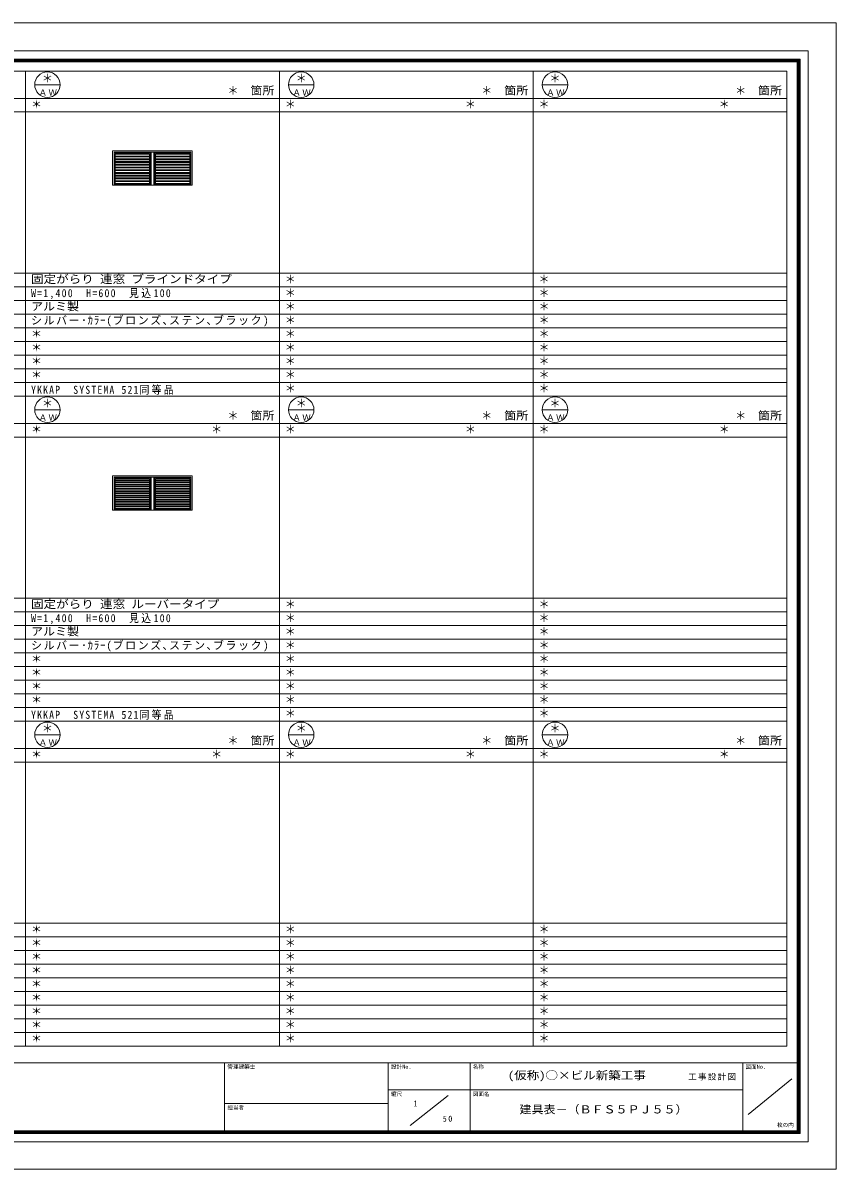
# Model space of a CAD drawing. Units: millimetres, scale not verified. Extents: x -14850 to 14850, y -10500 to 10500.
# Drawn here: x -49 to 14850, y -10500 to 10500 of the extents above; entities that cross this region are included whole.
import ezdxf
from ezdxf.enums import TextEntityAlignment as Align

# ---------------------------------------------------------------- set-up
doc = ezdxf.new("R2010")
doc.units = ezdxf.units.MM
doc.header["$LTSCALE"] = 50
doc.layers.add('0-0_0', color=7, linetype='Continuous')
doc.layers.add('0-1_USER1', color=7, linetype='Continuous', lineweight=9)
doc.layers.add('0-2_YKK_ZWAK', color=4, linetype='Continuous', lineweight=9)
doc.styles.add('ＭＳ ゴシック', font='')
doc.styles.get('ＭＳ ゴシック').set_extended_font_data('MS Gothic')

msp = doc.modelspace()

# ---------------------------------------------------------------- linework, layer by layer
at = {"layer": '0-1_USER1'}
for p, q in [((-14850, 10500), (14850, 10500)), ((14850, -10500), (14850, 10500)), ((-14340.23, 9987.41), (14340.79, 9987.41)), ((14340.79, -9999.25), (14340.79, 9987.41)), ((-14190.23, 9837.97), (14190.23, 9837.97)), ((-14177.82, 9825.57), (14177.82, 9825.57)), ((-14164.85, 9812.59), (14165.42, 9812.59)), ((-14152.44, 9799.62), (14152.45, 9799.62)), ((-14140.04, 9787.22), (14140.04, 9787.22)), ((14140.04, -9799.06), (14140.04, 9787.22)), ((14152.45, -9812.03), (14152.45, 9799.62)), ((14165.42, -9825), (14165.42, 9812.59)), ((14177.82, -9837.41), (14177.82, 9825.57)), ((14190.23, -9849.81), (14190.23, 9837.97)), ((-13949.96, 9617.94), (13950.04, 9617.94)), ((0.04, -8247.06), (0.04, 9617.94)), ((4650.04, -8247.06), (4650.04, 9617.94)), ((9300.04, -8247.06), (9300.04, 9617.94)), ((13950.04, -8247.06), (13950.04, 9617.94)), ((166.71, 9367.94), (633.37, 9367.94)), ((4816.7, 9367.94), (5283.37, 9367.94)), ((9466.7, 9367.94), (9933.37, 9367.94)), ((-13949.96, 9117.94), (13950.04, 9117.94)), ((-13949.96, 8867.94), (13950.04, 8867.94)), ((-13949.96, 5912.94), (13950.04, 5912.94)), ((-13949.96, 5662.94), (13950.04, 5662.94)), ((-13949.96, 5412.94), (13950.04, 5412.94)), ((-13949.96, 5162.94), (13950.04, 5162.94)), ((-13949.96, 4912.94), (13950.04, 4912.94)), ((-13949.96, 4662.94), (13950.04, 4662.94)), ((-9299.96, 4412.94), (13950.04, 4412.94)), ((-9299.96, 4162.94), (13950.04, 4162.94)), ((-13949.96, 3912.94), (13950.04, 3912.94)), ((-13949.96, 3662.94), (13950.04, 3662.94)), ((166.71, 3412.94), (633.37, 3412.94)), ((4816.7, 3412.94), (5283.37, 3412.94)), ((9466.7, 3412.94), (9933.37, 3412.94)), ((-13949.96, 3162.94), (13950.04, 3162.94)), ((-13949.96, 2912.94), (13950.04, 2912.94)), ((-13949.96, -42.06), (13950.04, -42.06)), ((-13949.96, -292.06), (13950.04, -292.06)), ((-13949.96, -542.06), (13950.04, -542.06)), ((-13949.96, -792.06), (13950.04, -792.06)), ((-13949.96, -1042.06), (13950.04, -1042.06)), ((-13949.96, -1292.06), (13950.04, -1292.06)), ((-9299.96, -1542.06), (13950.04, -1542.06)), ((-9299.96, -1792.06), (13950.04, -1792.06)), ((-13949.96, -2042.06), (13950.04, -2042.06)), ((-13949.96, -2292.06), (13950.04, -2292.06)), ((166.71, -2542.06), (633.37, -2542.06)), ((4816.7, -2542.06), (5283.37, -2542.06)), ((9466.7, -2542.06), (9933.37, -2542.06)), ((-13949.96, -2792.06), (13950.04, -2792.06)), ((-13949.96, -3042.06), (13950.04, -3042.06)), ((-13949.96, -5997.06), (13950.04, -5997.06)), ((-13949.96, -6247.06), (13950.04, -6247.06)), ((-13949.96, -6497.06), (13950.04, -6497.06)), ((-13949.96, -6747.06), (13950.04, -6747.06)), ((-13949.96, -6997.06), (13950.04, -6997.06)), ((-13949.96, -7247.06), (13950.04, -7247.06)), ((-9299.96, -7497.06), (13950.04, -7497.06)), ((-9299.96, -7747.06), (13950.04, -7747.06)), ((-13949.96, -7997.06), (13950.04, -7997.06)), ((-13949.96, -8247.06), (13950.04, -8247.06)), ((-14190.23, -8550.56), (14190.23, -8550.56)), ((3646.81, -8550.56), (3646.81, -9849.81)), ((6644.55, -8550.56), (6644.55, -9849.81)), ((8143.42, -8550.56), (8143.42, -9849.81)), ((13140.79, -8550.56), (13140.79, -9849.81)), ((14040.23, -8848.87), (13240.6, -9498.5)), ((6644.55, -9049.62), (13140.79, -9049.62)), ((7744.17, -9148.87), (7043.8, -9699.25)), ((6644.55, -9299.44), (3646.81, -9299.44)), ((14190.23, -9849.81), (-14190.23, -9849.81)), ((14177.82, -9837.41), (-14177.82, -9837.41)), ((14165.42, -9825), (-14164.85, -9825)), ((14152.45, -9812.03), (-14152.44, -9812.03)), ((14140.04, -9799.06), (-14140.04, -9799.06)), ((14340.79, -9999.25), (-14340.23, -9999.25)), ((-14850, -10500), (14850, -10500))]:
    msp.add_line(p, q, dxfattribs=at)
for centre in [(400.04, 9367.94), (5050.04, 9367.94), (9700.04, 9367.94), (400.04, 3412.94), (5050.04, 3412.94), (9700.04, 3412.94), (400.04, -2542.06), (5050.04, -2542.06), (9700.04, -2542.06)]:
    msp.add_circle(centre, 233.33, dxfattribs=at)
at = {"layer": '0-2_YKK_ZWAK'}
for p, q in [((1595.04, 7525.44), (1595.04, 8155.44)), ((1595.04, 8155.44), (3055.04, 8155.44)), ((1620.04, 7525.44), (1620.04, 8130.44)), ((1620.04, 8130.44), (3030.04, 8130.44)), ((2287.54, 8125.44), (1625.04, 8125.44)), ((1625.04, 7525.44), (1625.04, 8125.44)), ((2272.54, 8110.44), (1640.04, 8110.44)), ((1640.04, 7535.44), (1640.04, 8110.44)), ((2272.54, 8109.08), (1640.04, 8109.08)), ((2272.54, 8093.58), (1640.04, 8093.58)), ((2272.54, 8059.08), (1640.04, 8059.08)), ((2272.54, 8043.58), (1640.04, 8043.58)), ((2272.54, 8009.08), (1640.04, 8009.08)), ((2272.54, 7993.58), (1640.04, 7993.58)), ((2272.54, 7535.44), (2272.54, 8110.44)), ((2287.54, 7525.44), (2287.54, 8125.44)), ((2300.04, 7525.44), (2300.04, 8130.44)), ((2350.04, 7525.44), (2350.04, 8130.44)), ((2362.54, 7525.44), (2362.54, 8125.44)), ((2362.54, 8125.44), (3025.04, 8125.44)), ((2377.54, 7535.44), (2377.54, 8110.44)), ((2377.54, 8110.44), (3010.04, 8110.44)), ((2377.54, 8109.08), (3010.04, 8109.08)), ((2377.54, 8093.58), (3010.04, 8093.58)), ((2377.54, 8059.08), (3010.04, 8059.08)), ((2377.54, 8043.58), (3010.04, 8043.58)), ((2377.54, 8009.08), (3010.04, 8009.08)), ((2377.54, 7993.58), (3010.04, 7993.58)), ((3010.04, 7535.44), (3010.04, 8110.44)), ((3025.04, 7525.44), (3025.04, 8125.44)), ((3030.04, 7525.44), (3030.04, 8130.44)), ((3055.04, 7525.44), (3055.04, 8155.44)), ((2272.54, 7959.08), (1640.04, 7959.08)), ((2272.54, 7943.58), (1640.04, 7943.58)), ((2272.54, 7909.08), (1640.04, 7909.08)), ((2272.54, 7893.58), (1640.04, 7893.58)), ((2272.54, 7859.08), (1640.04, 7859.08)), ((2272.54, 7843.58), (1640.04, 7843.58)), ((2272.54, 7809.08), (1640.04, 7809.08)), ((2272.54, 7793.58), (1640.04, 7793.58)), ((2377.54, 7959.08), (3010.04, 7959.08)), ((2377.54, 7943.58), (3010.04, 7943.58)), ((2377.54, 7909.08), (3010.04, 7909.08)), ((2377.54, 7893.58), (3010.04, 7893.58)), ((2377.54, 7859.08), (3010.04, 7859.08)), ((2377.54, 7843.58), (3010.04, 7843.58)), ((2377.54, 7809.08), (3010.04, 7809.08)), ((2377.54, 7793.58), (3010.04, 7793.58)), ((2272.54, 7759.08), (1640.04, 7759.08)), ((2272.54, 7743.58), (1640.04, 7743.58)), ((2272.54, 7709.08), (1640.04, 7709.08)), ((2272.54, 7693.58), (1640.04, 7693.58)), ((2272.54, 7659.08), (1640.04, 7659.08)), ((2272.54, 7643.58), (1640.04, 7643.58)), ((2272.54, 7609.08), (1640.04, 7609.08)), ((2272.54, 7593.58), (1640.04, 7593.58)), ((2377.54, 7759.08), (3010.04, 7759.08)), ((2377.54, 7743.58), (3010.04, 7743.58)), ((2377.54, 7709.08), (3010.04, 7709.08)), ((2377.54, 7693.58), (3010.04, 7693.58)), ((2377.54, 7659.08), (3010.04, 7659.08)), ((2377.54, 7643.58), (3010.04, 7643.58)), ((2377.54, 7609.08), (3010.04, 7609.08)), ((2377.54, 7593.58), (3010.04, 7593.58)), ((1595.04, 7525.44), (3055.04, 7525.44)), ((2272.54, 7559.08), (1640.04, 7559.08)), ((2272.54, 7543.58), (1640.04, 7543.58)), ((2272.54, 7535.44), (1640.04, 7535.44)), ((2377.54, 7559.08), (3010.04, 7559.08)), ((2377.54, 7543.58), (3010.04, 7543.58)), ((2377.54, 7535.44), (3010.04, 7535.44)), ((1595.04, 1570.44), (1595.04, 2200.44)), ((1595.04, 2200.44), (3055.04, 2200.44)), ((1620.04, 1570.44), (1620.04, 2175.44)), ((1620.04, 2175.44), (3030.04, 2175.44)), ((1625.04, 1570.44), (1625.04, 2170.44)), ((2287.54, 2170.44), (1625.04, 2170.44)), ((1640.04, 1580.44), (1640.04, 2155.44)), ((2272.54, 2155.44), (1640.04, 2155.44)), ((2272.54, 2129.44), (1640.04, 2129.44)), ((2272.54, 2117.44), (1640.04, 2117.44)), ((2272.54, 1580.44), (2272.54, 2155.44)), ((2287.54, 1570.44), (2287.54, 2170.44)), ((2300.04, 1570.44), (2300.04, 2175.44)), ((2350.04, 1570.44), (2350.04, 2175.44)), ((2362.54, 1570.44), (2362.54, 2170.44)), ((2362.54, 2170.44), (3025.04, 2170.44)), ((2377.54, 1580.44), (2377.54, 2155.44)), ((2377.54, 2155.44), (3010.04, 2155.44)), ((3010.04, 2129.44), (2377.54, 2129.44)), ((3010.04, 2117.44), (2377.54, 2117.44)), ((3010.04, 1580.44), (3010.04, 2155.44)), ((3025.04, 1570.44), (3025.04, 2170.44)), ((3030.04, 1570.44), (3030.04, 2175.44)), ((3055.04, 1570.44), (3055.04, 2200.44)), ((2272.54, 2089.44), (1640.04, 2089.44)), ((2272.54, 2077.44), (1640.04, 2077.44)), ((2272.54, 2049.44), (1640.04, 2049.44)), ((2272.54, 2037.44), (1640.04, 2037.44)), ((2272.54, 2009.44), (1640.04, 2009.44)), ((2272.54, 1997.44), (1640.04, 1997.44)), ((2272.54, 1969.44), (1640.04, 1969.44)), ((2272.54, 1957.44), (1640.04, 1957.44)), ((2272.54, 1929.44), (1640.04, 1929.44)), ((2272.54, 1917.44), (1640.04, 1917.44)), ((3010.04, 2089.44), (2377.54, 2089.44)), ((3010.04, 2077.44), (2377.54, 2077.44)), ((3010.04, 2049.44), (2377.54, 2049.44)), ((3010.04, 2037.44), (2377.54, 2037.44)), ((3010.04, 2009.44), (2377.54, 2009.44)), ((3010.04, 1997.44), (2377.54, 1997.44)), ((3010.04, 1969.44), (2377.54, 1969.44)), ((3010.04, 1957.44), (2377.54, 1957.44)), ((3010.04, 1929.44), (2377.54, 1929.44)), ((3010.04, 1917.44), (2377.54, 1917.44)), ((2272.54, 1889.44), (1640.04, 1889.44)), ((2272.54, 1877.44), (1640.04, 1877.44)), ((2272.54, 1849.44), (1640.04, 1849.44)), ((2272.54, 1837.44), (1640.04, 1837.44)), ((2272.54, 1809.44), (1640.04, 1809.44)), ((2272.54, 1797.44), (1640.04, 1797.44)), ((2272.54, 1769.44), (1640.04, 1769.44)), ((2272.54, 1757.44), (1640.04, 1757.44)), ((2272.54, 1729.44), (1640.04, 1729.44)), ((2272.54, 1717.44), (1640.04, 1717.44)), ((2272.54, 1689.44), (1640.04, 1689.44)), ((3010.04, 1889.44), (2377.54, 1889.44)), ((3010.04, 1877.44), (2377.54, 1877.44)), ((3010.04, 1849.44), (2377.54, 1849.44)), ((3010.04, 1837.44), (2377.54, 1837.44)), ((3010.04, 1809.44), (2377.54, 1809.44)), ((3010.04, 1797.44), (2377.54, 1797.44)), ((3010.04, 1769.44), (2377.54, 1769.44)), ((3010.04, 1757.44), (2377.54, 1757.44)), ((3010.04, 1729.44), (2377.54, 1729.44)), ((3010.04, 1717.44), (2377.54, 1717.44)), ((3010.04, 1689.44), (2377.54, 1689.44)), ((1595.04, 1570.44), (3055.04, 1570.44)), ((2272.54, 1677.44), (1640.04, 1677.44)), ((2272.54, 1649.44), (1640.04, 1649.44)), ((2272.54, 1637.44), (1640.04, 1637.44)), ((2272.54, 1609.44), (1640.04, 1609.44)), ((2272.54, 1597.44), (1640.04, 1597.44)), ((2272.54, 1580.44), (1640.04, 1580.44)), ((3010.04, 1677.44), (2377.54, 1677.44)), ((3010.04, 1649.44), (2377.54, 1649.44)), ((3010.04, 1637.44), (2377.54, 1637.44)), ((3010.04, 1609.44), (2377.54, 1609.44)), ((3010.04, 1597.44), (2377.54, 1597.44)), ((2377.54, 1580.44), (3010.04, 1580.44))]:
    msp.add_line(p, q, dxfattribs=at)

# ---------------------------------------------------------------- texts
at = {"layer": '0-0_0', "style": 'ＭＳ ゴシック'}
for p in [(300.04, 9367.94), (4950.04, 9367.94), (9600.04, 9367.94), (3700.04, 9142.94), (8350.04, 9142.94), (13000.04, 9142.94), (100.04, 8892.94), (4750.04, 8892.94), (8050.04, 8892.94), (9400.04, 8892.94), (12700.04, 8892.94), (4750.04, 5687.94), (9400.04, 5687.94), (4750.04, 5437.94), (9400.04, 5437.94), (4750.04, 5187.94), (9400.04, 5187.94), (4750.04, 4937.94), (9400.04, 4937.94), (100.04, 4687.94), (4750.04, 4687.94), (9400.04, 4687.94), (100.04, 4437.94), (4750.04, 4437.94), (9400.04, 4437.94), (100.04, 4187.94), (4750.04, 4187.94), (9400.04, 4187.94), (100.04, 3937.94), (4750.04, 3937.94), (9400.04, 3937.94), (4750.04, 3687.94), (9400.04, 3687.94), (300.04, 3412.94), (4950.04, 3412.94), (9600.04, 3412.94), (3700.04, 3187.94), (8350.04, 3187.94), (13000.04, 3187.94), (100.04, 2937.94), (3400.04, 2937.94), (4750.04, 2937.94), (8050.04, 2937.94), (9400.04, 2937.94), (12700.04, 2937.94), (4750.04, -267.06), (9400.04, -267.06), (4750.04, -517.06), (9400.04, -517.06), (4750.04, -767.06), (9400.04, -767.06), (4750.04, -1017.06), (9400.04, -1017.06), (100.04, -1267.06), (4750.04, -1267.06), (9400.04, -1267.06), (100.04, -1517.06), (4750.04, -1517.06), (9400.04, -1517.06), (100.04, -1767.06), (4750.04, -1767.06), (9400.04, -1767.06), (100.04, -2017.06), (4750.04, -2017.06), (9400.04, -2017.06), (4750.04, -2267.06), (9400.04, -2267.06), (300.04, -2542.06), (4950.04, -2542.06), (9600.04, -2542.06), (3700.04, -2767.06), (8350.04, -2767.06), (13000.04, -2767.06), (100.04, -3017.06), (3400.04, -3017.06), (4750.04, -3017.06), (8050.04, -3017.06), (9400.04, -3017.06), (12700.04, -3017.06), (100.04, -6222.06), (4750.04, -6222.06), (9400.04, -6222.06), (100.04, -6472.06), (4750.04, -6472.06), (9400.04, -6472.06), (100.04, -6722.06), (4750.04, -6722.06), (9400.04, -6722.06), (100.04, -6972.06), (4750.04, -6972.06), (9400.04, -6972.06), (100.04, -7222.06), (4750.04, -7222.06), (9400.04, -7222.06), (100.04, -7472.06), (4750.04, -7472.06), (9400.04, -7472.06), (100.04, -7722.06), (4750.04, -7722.06), (9400.04, -7722.06), (100.04, -7972.06), (4750.04, -7972.06), (9400.04, -7972.06), (100.04, -8222.06), (4750.04, -8222.06), (9400.04, -8222.06)]:
    msp.add_text('＊', height=146.6, dxfattribs=at).set_placement(p, align=Align.BOTTOM_LEFT)
for s, width, p in [('固定がらり 連窓 ブラインドタイプ', 1.15, (100.04, 5687.94)), ('アルミ製', 1.1, (100.04, 5187.94)), ('固定がらり 連窓 ルーバータイプ', 1.15, (100.04, -267.06)), ('アルミ製', 1.1, (100.04, -767.06))]:
    msp.add_text(s, height=146.6, dxfattribs=dict(at, width=width)).set_placement(p, align=Align.BOTTOM_LEFT)
at = {"layer": '0-0_0', "char_height": 146.6, "attachment_point": 7, "style": 'ＭＳ ゴシック'}
for s, insert in [('\\T1.25;\\W0.9;W=1,400\\~\\~H=600\\~\\~見込100', (100.04, 5437.94)), ('\\T1.15;シルバー･ｶﾗｰ(ブロンズ､ステン､ブラック)', (100.04, 4937.94)), ('\\T1.23;\\W0.9;YKKAP\u3000SYSTEMA\\~521同等品', (100.04, 3687.94)), ('\\T1.25;\\W0.9;W=1,400\\~\\~H=600\\~\\~見込100', (100.04, -517.06)), ('\\T1.15;シルバー･ｶﾗｰ(ブロンズ､ステン､ブラック)', (100.04, -1017.06)), ('\\T1.23;\\W0.9;YKKAP\u3000SYSTEMA\\~521同等品', (100.04, -2267.06))]:
    msp.add_mtext(s, dxfattribs=dict(at, insert=insert))
at = {"layer": '0-1_USER1', "style": 'ＭＳ ゴシック'}
for s, width, p in [('箇所', 1.1, (4120.04, 9142.94)), ('箇所', 1.1, (8770.04, 9142.94)), ('箇所', 1.1, (13420.04, 9142.94)), ('箇所', 1.1, (4120.04, 3187.94)), ('箇所', 1.1, (8770.04, 3187.94)), ('箇所', 1.1, (13420.04, 3187.94)), ('箇所', 1.1, (4120.04, -2767.06)), ('箇所', 1.1, (8770.04, -2767.06)), ('箇所', 1.1, (13420.04, -2767.06)), ('(仮称)○×ビル新築工事', 1.15, (8836.76, -8899.62)), ('建具表－（ＢＦＳ５ＰＪ５５）', 1.1, (9050.09, -9524.62))]:
    msp.add_text(s, height=146.6, dxfattribs=dict(at, width=width)).set_placement(p, align=Align.BOTTOM_LEFT)
at = {"layer": '0-1_USER1', "color": 4, "style": 'ＭＳ ゴシック'}
for s, p in [('管理建築士', (3696.81, -8683.68)), ('設計No.', (6694.55, -8683.68)), ('名称', (8193.42, -8683.68)), ('図面No.', (13190.79, -8683.68)), ('縮尺', (6694.55, -9182.74)), ('図面名', (8193.42, -9182.74)), ('担当者', (3696.81, -9432.56)), ('枚の内', (13767.38, -9748.88))]:
    msp.add_text(s, height=73.31, dxfattribs=at).set_placement(p, align=Align.BOTTOM_LEFT)
at = {"layer": '0-1_USER1', "style": 'ＭＳ ゴシック'}
msp.add_text('1', height=110, dxfattribs=at).set_placement((7106.95, -9386.28), align=Align.BOTTOM_LEFT)
at = {"layer": '0-1_USER1', "char_height": 110, "attachment_point": 7, "style": 'ＭＳ ゴシック'}
for s, insert in [('\\T1.17;ＡＷ', (240.04, 9167.94)), ('\\T1.17;ＡＷ', (4890.04, 9167.94)), ('\\T1.17;ＡＷ', (9540.04, 9167.94)), ('\\T1.17;ＡＷ', (240.04, 3212.94)), ('\\T1.17;ＡＷ', (4890.04, 3212.94)), ('\\T1.17;ＡＷ', (9540.04, 3212.94)), ('\\T1.17;ＡＷ', (240.04, -2742.06)), ('\\T1.17;ＡＷ', (4890.04, -2742.06)), ('\\T1.17;ＡＷ', (9540.04, -2742.06)), ('\\T1.17;工事設計図', (12140.79, -8874.62)), ('\\T1.36;\\W0.9;50', (7643.84, -9633.46))]:
    msp.add_mtext(s, dxfattribs=dict(at, insert=insert))

doc.saveas('drawing.dxf')
